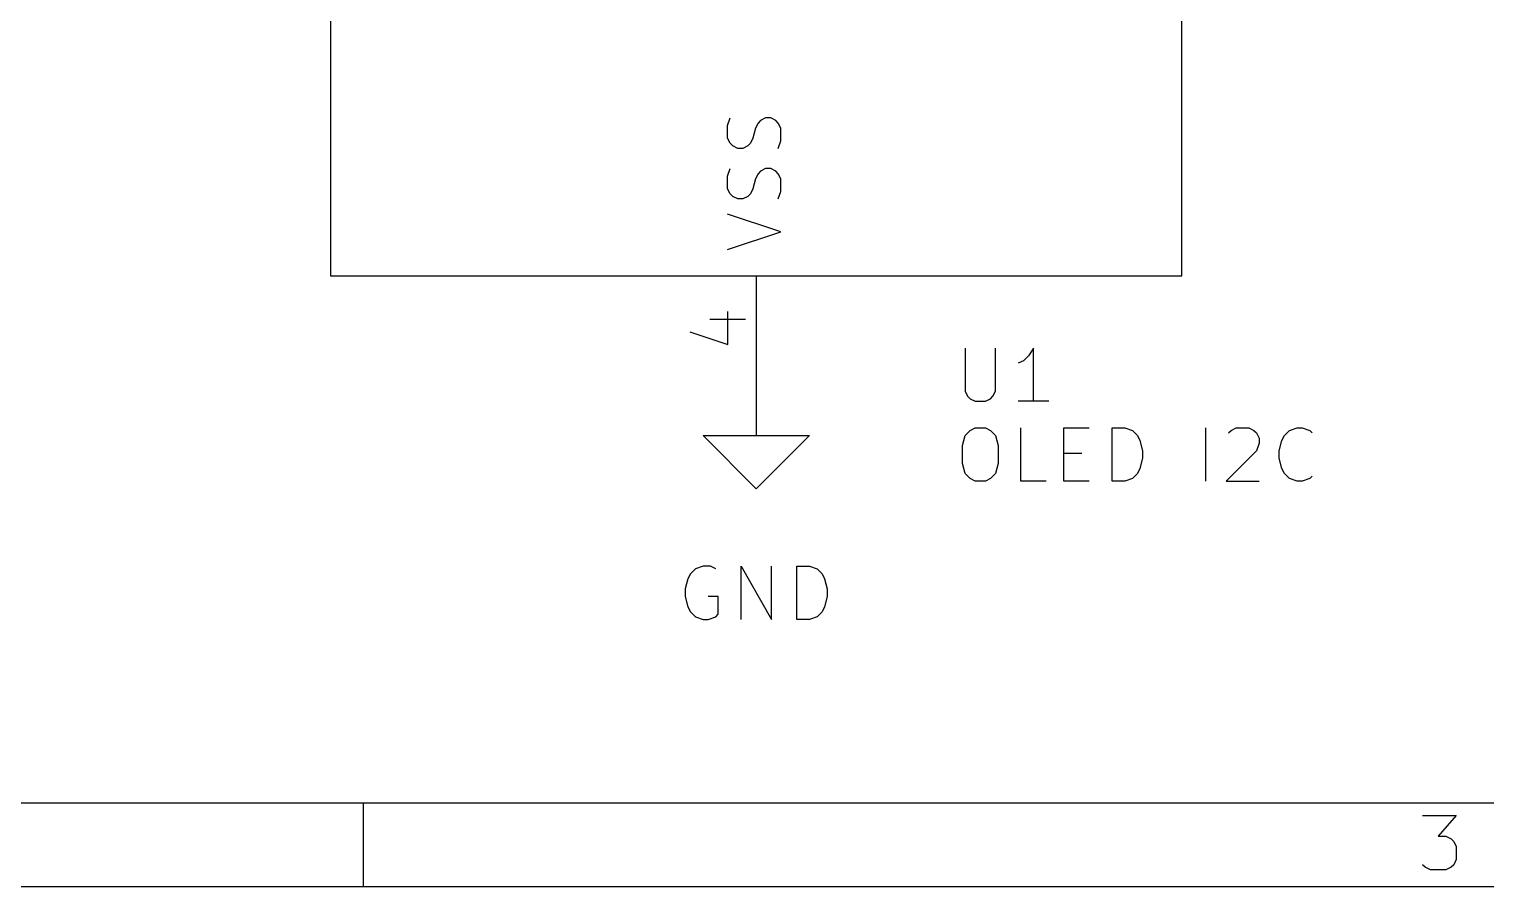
# Model space of a CAD drawing. Header units: millimetres. Extents: x 10 to 287, y -200 to -10.
# Drawn here: x 102.03 to 136.79, y -200.01 to -179.53 of the extents above; entities that cross this region are included whole.
import ezdxf

# ---------------------------------------------------------------- set-up
doc = ezdxf.new("R2010")
doc.units = ezdxf.units.MM
for name, color, linetype in [('GREENSIXTYFIVE', 129, 'CONTINUOUS'), ('LIGHTRED', 12, 'CONTINUOUS'), ('RED', 14, 'CONTINUOUS'), ('WHITE', 250, 'CONTINUOUS')]:
    doc.layers.add(name, color=color, linetype=linetype)

msp = doc.modelspace()

# ---------------------------------------------------------------- linework, layer by layer
at = {"layer": 'GREENSIXTYFIVE', "linetype": 'CONTINUOUS'}
for p, q in [((118.6975, -181.8277), (118.758, -181.6462)), ((118.6975, -181.8277), (118.758, -181.6462)), ((118.6975, -182.13), (118.6975, -181.8277)), ((118.6975, -182.13), (118.6975, -181.8277)), ((119.4232, -181.7672), (119.3628, -181.8881)), ((119.4232, -181.7672), (119.3628, -181.8881)), ((119.4837, -181.7067), (119.4232, -181.7672)), ((119.4837, -181.7067), (119.4232, -181.7672)), ((119.6047, -181.6462), (119.4837, -181.7067)), ((119.6047, -181.6462), (119.4837, -181.7067)), ((119.7256, -181.6462), (119.6047, -181.6462)), ((119.7256, -181.6462), (119.6047, -181.6462)), ((119.8466, -181.7067), (119.7256, -181.6462)), ((119.8466, -181.7067), (119.7256, -181.6462)), ((119.9071, -181.7672), (119.8466, -181.7067)), ((119.9071, -181.7672), (119.8466, -181.7067)), ((119.9675, -181.8881), (119.9071, -181.7672)), ((119.9675, -181.8881), (119.9071, -181.7672)), ((118.758, -182.251), (118.6975, -182.13)), ((118.758, -182.251), (118.6975, -182.13)), ((119.3023, -182.13), (119.2418, -182.251)), ((119.3023, -182.13), (119.2418, -182.251)), ((119.3628, -181.8881), (119.3023, -182.13)), ((119.3628, -181.8881), (119.3023, -182.13)), ((119.9675, -182.1905), (119.9675, -181.8881)), ((119.9675, -182.1905), (119.9675, -181.8881)), ((118.8185, -182.3115), (118.758, -182.251)), ((118.8185, -182.3115), (118.758, -182.251)), ((118.9394, -182.3719), (118.8185, -182.3115)), ((118.9394, -182.3719), (118.8185, -182.3115)), ((119.0604, -182.3719), (118.9394, -182.3719)), ((119.0604, -182.3719), (118.9394, -182.3719)), ((119.1813, -182.3115), (119.0604, -182.3719)), ((119.1813, -182.3115), (119.0604, -182.3719)), ((119.2418, -182.251), (119.1813, -182.3115)), ((119.2418, -182.251), (119.1813, -182.3115)), ((119.9071, -182.3719), (119.9675, -182.1905)), ((119.9071, -182.3719), (119.9675, -182.1905)), ((118.6975, -183.0372), (118.758, -182.8557)), ((118.6975, -183.0372), (118.758, -182.8557)), ((119.6047, -182.8557), (119.4837, -182.9162)), ((119.6047, -182.8557), (119.4837, -182.9162)), ((119.7256, -182.8557), (119.6047, -182.8557)), ((119.7256, -182.8557), (119.6047, -182.8557)), ((119.8466, -182.9162), (119.7256, -182.8557)), ((119.8466, -182.9162), (119.7256, -182.8557)), ((118.6975, -183.3395), (118.6975, -183.0372)), ((118.6975, -183.3395), (118.6975, -183.0372)), ((119.3628, -183.0976), (119.3023, -183.3395)), ((119.3628, -183.0976), (119.3023, -183.3395)), ((119.4232, -182.9767), (119.3628, -183.0976)), ((119.4232, -182.9767), (119.3628, -183.0976)), ((119.4837, -182.9162), (119.4232, -182.9767)), ((119.4837, -182.9162), (119.4232, -182.9767)), ((119.9071, -182.9767), (119.8466, -182.9162)), ((119.9071, -182.9767), (119.8466, -182.9162)), ((119.9675, -183.0976), (119.9071, -182.9767)), ((119.9675, -183.0976), (119.9071, -182.9767)), ((119.9675, -183.4), (119.9675, -183.0976)), ((119.9675, -183.4), (119.9675, -183.0976)), ((118.758, -183.4605), (118.6975, -183.3395)), ((118.758, -183.4605), (118.6975, -183.3395)), ((118.8185, -183.521), (118.758, -183.4605)), ((118.8185, -183.521), (118.758, -183.4605)), ((118.9394, -183.5814), (118.8185, -183.521)), ((118.9394, -183.5814), (118.8185, -183.521)), ((119.1813, -183.521), (119.0604, -183.5814)), ((119.1813, -183.521), (119.0604, -183.5814)), ((119.2418, -183.4605), (119.1813, -183.521)), ((119.2418, -183.4605), (119.1813, -183.521)), ((119.3023, -183.3395), (119.2418, -183.4605)), ((119.3023, -183.3395), (119.2418, -183.4605)), ((119.9071, -183.5814), (119.9675, -183.4)), ((119.9071, -183.5814), (119.9675, -183.4)), ((119.0604, -183.5814), (118.9394, -183.5814)), ((119.0604, -183.5814), (118.9394, -183.5814)), ((119.9675, -184.3677), (118.6975, -183.9443)), ((119.9675, -184.3677), (118.6975, -183.9443)), ((118.6975, -184.791), (119.9675, -184.3677)), ((118.6975, -184.791), (119.9675, -184.3677)), ((124.3655, -187.1421), (124.3655, -188.1702)), ((124.3655, -187.1421), (124.3655, -188.1702)), ((125.0912, -188.1702), (125.0912, -187.1421)), ((125.0912, -188.1702), (125.0912, -187.1421)), ((125.8775, -187.3236), (125.7565, -187.4445)), ((125.8775, -187.3236), (125.7565, -187.4445)), ((125.9984, -187.1421), (125.8775, -187.3236)), ((125.9984, -187.1421), (125.8775, -187.3236)), ((125.9984, -188.4121), (125.9984, -187.1421)), ((125.9984, -188.4121), (125.9984, -187.1421)), ((125.7565, -187.4445), (125.6356, -187.505)), ((125.7565, -187.4445), (125.6356, -187.505)), ((124.3655, -188.1702), (124.426, -188.2912)), ((124.3655, -188.1702), (124.426, -188.2912)), ((124.426, -188.2912), (124.4865, -188.3517)), ((124.426, -188.2912), (124.4865, -188.3517)), ((124.4865, -188.3517), (124.6074, -188.4121)), ((124.4865, -188.3517), (124.6074, -188.4121)), ((124.6074, -188.4121), (124.8493, -188.4121)), ((124.6074, -188.4121), (124.8493, -188.4121)), ((124.8493, -188.4121), (124.9703, -188.3517)), ((124.8493, -188.4121), (124.9703, -188.3517)), ((124.9703, -188.3517), (125.0308, -188.2912)), ((124.9703, -188.3517), (125.0308, -188.2912)), ((125.0308, -188.2912), (125.0912, -188.1702)), ((125.0308, -188.2912), (125.0912, -188.1702)), ((126.3613, -188.4121), (125.6356, -188.4121)), ((126.3613, -188.4121), (125.6356, -188.4121)), ((124.3655, -189.2287), (124.4865, -189.1077)), ((124.3655, -189.2287), (124.4865, -189.1077)), ((124.4865, -189.1077), (124.6074, -189.0472)), ((124.4865, -189.1077), (124.6074, -189.0472)), ((124.6074, -189.0472), (124.8493, -189.0472)), ((124.6074, -189.0472), (124.8493, -189.0472)), ((124.8493, -189.0472), (124.9703, -189.1077)), ((124.8493, -189.0472), (124.9703, -189.1077)), ((124.9703, -189.1077), (125.0912, -189.2287)), ((124.9703, -189.1077), (125.0912, -189.2287)), ((125.696, -190.3172), (125.696, -189.0472)), ((125.696, -190.3172), (125.696, -189.0472)), ((126.7241, -190.3172), (126.7241, -189.0472)), ((126.7241, -189.0472), (127.3289, -189.0472)), ((126.7241, -190.3172), (126.7241, -189.0472)), ((126.7241, -189.0472), (127.3289, -189.0472)), ((127.8731, -190.3172), (127.8731, -189.0472)), ((127.8731, -189.0472), (128.1755, -189.0472)), ((127.8731, -190.3172), (127.8731, -189.0472)), ((127.8731, -189.0472), (128.1755, -189.0472)), ((128.1755, -189.0472), (128.3569, -189.1077)), ((128.1755, -189.0472), (128.3569, -189.1077)), ((128.3569, -189.1077), (128.4779, -189.2287)), ((128.3569, -189.1077), (128.4779, -189.2287)), ((130.1107, -190.3172), (130.1107, -189.0472)), ((130.1107, -190.3172), (130.1107, -189.0472)), ((130.6551, -189.1682), (130.7155, -189.1077)), ((130.6551, -189.1682), (130.7155, -189.1077)), ((130.7155, -189.1077), (130.8365, -189.0472)), ((130.7155, -189.1077), (130.8365, -189.0472)), ((130.8365, -189.0472), (131.1389, -189.0472)), ((130.8365, -189.0472), (131.1389, -189.0472)), ((131.1389, -189.0472), (131.2598, -189.1077)), ((131.1389, -189.0472), (131.2598, -189.1077)), ((131.2598, -189.1077), (131.3203, -189.1682)), ((131.2598, -189.1077), (131.3203, -189.1682)), ((131.9855, -189.2287), (132.1065, -189.1077)), ((131.9855, -189.2287), (132.1065, -189.1077)), ((132.1065, -189.1077), (132.2879, -189.0472)), ((132.1065, -189.1077), (132.2879, -189.0472)), ((132.2879, -189.0472), (132.4088, -189.0472)), ((132.2879, -189.0472), (132.4088, -189.0472)), ((132.4088, -189.0472), (132.5903, -189.1077)), ((132.4088, -189.0472), (132.5903, -189.1077)), ((132.5903, -189.1077), (132.6507, -189.1682)), ((132.5903, -189.1077), (132.6507, -189.1682)), ((124.3051, -189.4706), (124.3655, -189.2287)), ((124.3051, -189.4706), (124.3655, -189.2287)), ((124.3051, -189.8939), (124.3051, -189.4706)), ((124.3051, -189.8939), (124.3051, -189.4706)), ((125.0912, -189.2287), (125.1517, -189.4706)), ((125.0912, -189.2287), (125.1517, -189.4706)), ((125.1517, -189.4706), (125.1517, -189.8939)), ((125.1517, -189.4706), (125.1517, -189.8939)), ((128.4779, -189.2287), (128.5384, -189.3496)), ((128.4779, -189.2287), (128.5384, -189.3496)), ((128.5384, -189.3496), (128.5988, -189.5915)), ((128.5384, -189.3496), (128.5988, -189.5915)), ((131.3203, -189.1682), (131.3808, -189.2891)), ((131.3203, -189.1682), (131.3808, -189.2891)), ((131.3808, -189.4101), (131.3203, -189.5915)), ((131.3808, -189.4101), (131.3203, -189.5915)), ((131.3808, -189.2891), (131.3808, -189.4101)), ((131.3808, -189.2891), (131.3808, -189.4101)), ((131.8646, -189.5915), (131.925, -189.3496)), ((131.8646, -189.5915), (131.925, -189.3496)), ((131.925, -189.3496), (131.9855, -189.2287)), ((131.925, -189.3496), (131.9855, -189.2287)), ((126.7241, -189.652), (127.1475, -189.652)), ((126.7241, -189.652), (127.1475, -189.652)), ((128.5988, -189.7729), (128.5384, -190.0148)), ((128.5988, -189.7729), (128.5384, -190.0148)), ((128.5988, -189.5915), (128.5988, -189.7729)), ((128.5988, -189.5915), (128.5988, -189.7729)), ((131.3203, -189.5915), (130.5946, -190.3172)), ((131.3203, -189.5915), (130.5946, -190.3172)), ((131.8646, -189.7729), (131.8646, -189.5915)), ((131.8646, -189.7729), (131.8646, -189.5915)), ((131.925, -190.0148), (131.8646, -189.7729)), ((131.925, -190.0148), (131.8646, -189.7729)), ((124.3655, -190.1358), (124.3051, -189.8939)), ((124.3655, -190.1358), (124.3051, -189.8939)), ((124.4865, -190.2568), (124.3655, -190.1358)), ((124.4865, -190.2568), (124.3655, -190.1358)), ((125.0912, -190.1358), (124.9703, -190.2568)), ((125.0912, -190.1358), (124.9703, -190.2568)), ((125.1517, -189.8939), (125.0912, -190.1358)), ((125.1517, -189.8939), (125.0912, -190.1358)), ((128.4779, -190.1358), (128.3569, -190.2568)), ((128.4779, -190.1358), (128.3569, -190.2568)), ((128.5384, -190.0148), (128.4779, -190.1358)), ((128.5384, -190.0148), (128.4779, -190.1358)), ((131.9855, -190.1358), (131.925, -190.0148)), ((131.9855, -190.1358), (131.925, -190.0148)), ((132.1065, -190.2568), (131.9855, -190.1358)), ((132.1065, -190.2568), (131.9855, -190.1358)), ((124.6074, -190.3172), (124.4865, -190.2568)), ((124.6074, -190.3172), (124.4865, -190.2568)), ((124.8493, -190.3172), (124.6074, -190.3172)), ((124.8493, -190.3172), (124.6074, -190.3172)), ((124.9703, -190.2568), (124.8493, -190.3172)), ((124.9703, -190.2568), (124.8493, -190.3172)), ((126.3008, -190.3172), (125.696, -190.3172)), ((126.3008, -190.3172), (125.696, -190.3172)), ((127.3289, -190.3172), (126.7241, -190.3172)), ((127.3289, -190.3172), (126.7241, -190.3172)), ((128.1755, -190.3172), (127.8731, -190.3172)), ((128.1755, -190.3172), (127.8731, -190.3172)), ((128.3569, -190.2568), (128.1755, -190.3172)), ((128.3569, -190.2568), (128.1755, -190.3172)), ((130.5946, -190.3172), (131.3808, -190.3172)), ((130.5946, -190.3172), (131.3808, -190.3172)), ((132.2879, -190.3172), (132.1065, -190.2568)), ((132.2879, -190.3172), (132.1065, -190.2568)), ((132.4088, -190.3172), (132.2879, -190.3172)), ((132.4088, -190.3172), (132.2879, -190.3172)), ((132.5903, -190.2568), (132.4088, -190.3172)), ((132.5903, -190.2568), (132.4088, -190.3172)), ((132.6507, -190.1963), (132.5903, -190.2568)), ((132.6507, -190.1963), (132.5903, -190.2568)), ((117.8076, -192.5307), (117.7471, -192.6516)), ((117.8076, -192.5307), (117.7471, -192.6516)), ((117.9286, -192.4097), (117.8076, -192.5307)), ((117.9286, -192.4097), (117.8076, -192.5307)), ((118.11, -192.3492), (117.9286, -192.4097)), ((118.11, -192.3492), (117.9286, -192.4097)), ((118.2914, -192.3492), (118.11, -192.3492)), ((118.2914, -192.3492), (118.11, -192.3492)), ((118.4124, -192.4097), (118.2914, -192.3492)), ((118.4124, -192.4097), (118.2914, -192.3492)), ((119.0171, -193.6192), (119.0171, -192.3492)), ((119.0171, -192.3492), (119.7428, -193.6192)), ((119.0171, -193.6192), (119.0171, -192.3492)), ((119.0171, -192.3492), (119.7428, -193.6192)), ((119.7428, -193.6192), (119.7428, -192.3492)), ((119.7428, -193.6192), (119.7428, -192.3492)), ((120.3476, -193.6192), (120.3476, -192.3492)), ((120.3476, -192.3492), (120.65, -192.3492)), ((120.3476, -193.6192), (120.3476, -192.3492)), ((120.3476, -192.3492), (120.65, -192.3492)), ((120.65, -192.3492), (120.8314, -192.4097)), ((120.65, -192.3492), (120.8314, -192.4097)), ((120.8314, -192.4097), (120.9524, -192.5307)), ((120.8314, -192.4097), (120.9524, -192.5307)), ((120.9524, -192.5307), (121.0129, -192.6516)), ((120.9524, -192.5307), (121.0129, -192.6516)), ((117.7471, -192.6516), (117.6867, -192.8935)), ((117.7471, -192.6516), (117.6867, -192.8935)), ((117.6867, -192.8935), (117.6867, -193.0749)), ((117.6867, -192.8935), (117.6867, -193.0749)), ((121.0129, -192.6516), (121.0733, -192.8935)), ((121.0129, -192.6516), (121.0733, -192.8935)), ((121.0733, -192.8935), (121.0733, -193.0749)), ((121.0733, -192.8935), (121.0733, -193.0749)), ((117.6867, -193.0749), (117.7471, -193.3168)), ((117.6867, -193.0749), (117.7471, -193.3168)), ((118.4728, -193.0749), (118.2309, -193.0749)), ((118.4728, -193.0749), (118.2309, -193.0749)), ((118.4728, -193.4983), (118.4728, -193.0749)), ((118.4728, -193.4983), (118.4728, -193.0749)), ((121.0733, -193.0749), (121.0129, -193.3168)), ((121.0733, -193.0749), (121.0129, -193.3168)), ((117.7471, -193.3168), (117.8076, -193.4378)), ((117.7471, -193.3168), (117.8076, -193.4378)), ((117.8076, -193.4378), (117.9286, -193.5588)), ((117.8076, -193.4378), (117.9286, -193.5588)), ((117.9286, -193.5588), (118.11, -193.6192)), ((117.9286, -193.5588), (118.11, -193.6192)), ((118.11, -193.6192), (118.2309, -193.6192)), ((118.11, -193.6192), (118.2309, -193.6192)), ((118.2309, -193.6192), (118.4124, -193.5588)), ((118.2309, -193.6192), (118.4124, -193.5588)), ((118.4124, -193.5588), (118.4728, -193.4983)), ((118.4124, -193.5588), (118.4728, -193.4983)), ((120.65, -193.6192), (120.3476, -193.6192)), ((120.65, -193.6192), (120.3476, -193.6192)), ((120.8314, -193.5588), (120.65, -193.6192)), ((120.8314, -193.5588), (120.65, -193.6192)), ((120.9524, -193.4378), (120.8314, -193.5588)), ((120.9524, -193.4378), (120.8314, -193.5588)), ((121.0129, -193.3168), (120.9524, -193.4378)), ((121.0129, -193.3168), (120.9524, -193.4378))]:
    msp.add_line(p, q, dxfattribs=at)
at = {"layer": 'LIGHTRED', "linetype": 'CONTINUOUS'}
for p, q in [((118.6996, -187.0527), (118.6996, -186.2666)), ((118.6996, -187.0527), (118.6996, -186.2666)), ((118.2763, -186.448), (119.1229, -186.448)), ((118.2763, -186.448), (119.1229, -186.448)), ((117.7925, -186.7504), (118.6996, -187.0527)), ((117.7925, -186.7504), (118.6996, -187.0527))]:
    msp.add_line(p, q, dxfattribs=at)
at = {"layer": 'RED', "linetype": 'CONTINUOUS'}
for p, q in [((109.22, -165.1), (109.22, -185.42)), ((129.54, -185.42), (129.54, -165.1)), ((109.22, -185.42), (129.54, -185.42)), ((119.38, -185.42), (119.38, -187.96)), ((119.38, -185.42), (119.38, -187.96)), ((119.38, -187.96), (119.38, -189.23)), ((119.38, -190.5), (118.11, -189.23)), ((118.11, -189.23), (119.38, -189.23)), ((119.38, -189.23), (120.65, -189.23)), ((120.65, -189.23), (119.38, -190.5)), ((285.0022, -198.0072), (12, -198.0072)), ((110, -198.0072), (110, -200.0072)), ((135.2843, -198.3009), (136.089, -198.3009)), ((136.089, -198.3009), (135.6557, -198.7961)), ((135.6557, -198.7961), (135.8414, -198.7961)), ((135.8414, -198.7961), (135.9652, -198.858)), ((135.9652, -198.858), (136.0271, -198.9199)), ((136.0271, -198.9199), (136.089, -199.0437)), ((136.089, -199.0437), (136.089, -199.3532)), ((135.3462, -199.539), (135.2843, -199.477)), ((135.47, -199.6009), (135.3462, -199.539)), ((135.9652, -199.539), (135.8414, -199.6009)), ((136.0271, -199.477), (135.9652, -199.539)), ((136.089, -199.3532), (136.0271, -199.477)), ((135.8414, -199.6009), (135.47, -199.6009)), ((287.0022, -200.0072), (10, -200.0072))]:
    msp.add_line(p, q, dxfattribs=at)
at = {"layer": 'WHITE', "linetype": 'CONTINUOUS'}
for p, q in [((109.22, -165.1), (109.22, -185.42)), ((129.54, -185.42), (129.54, -165.1)), ((109.22, -185.42), (129.54, -185.42))]:
    msp.add_line(p, q, dxfattribs=at)

doc.saveas('drawing.dxf')
